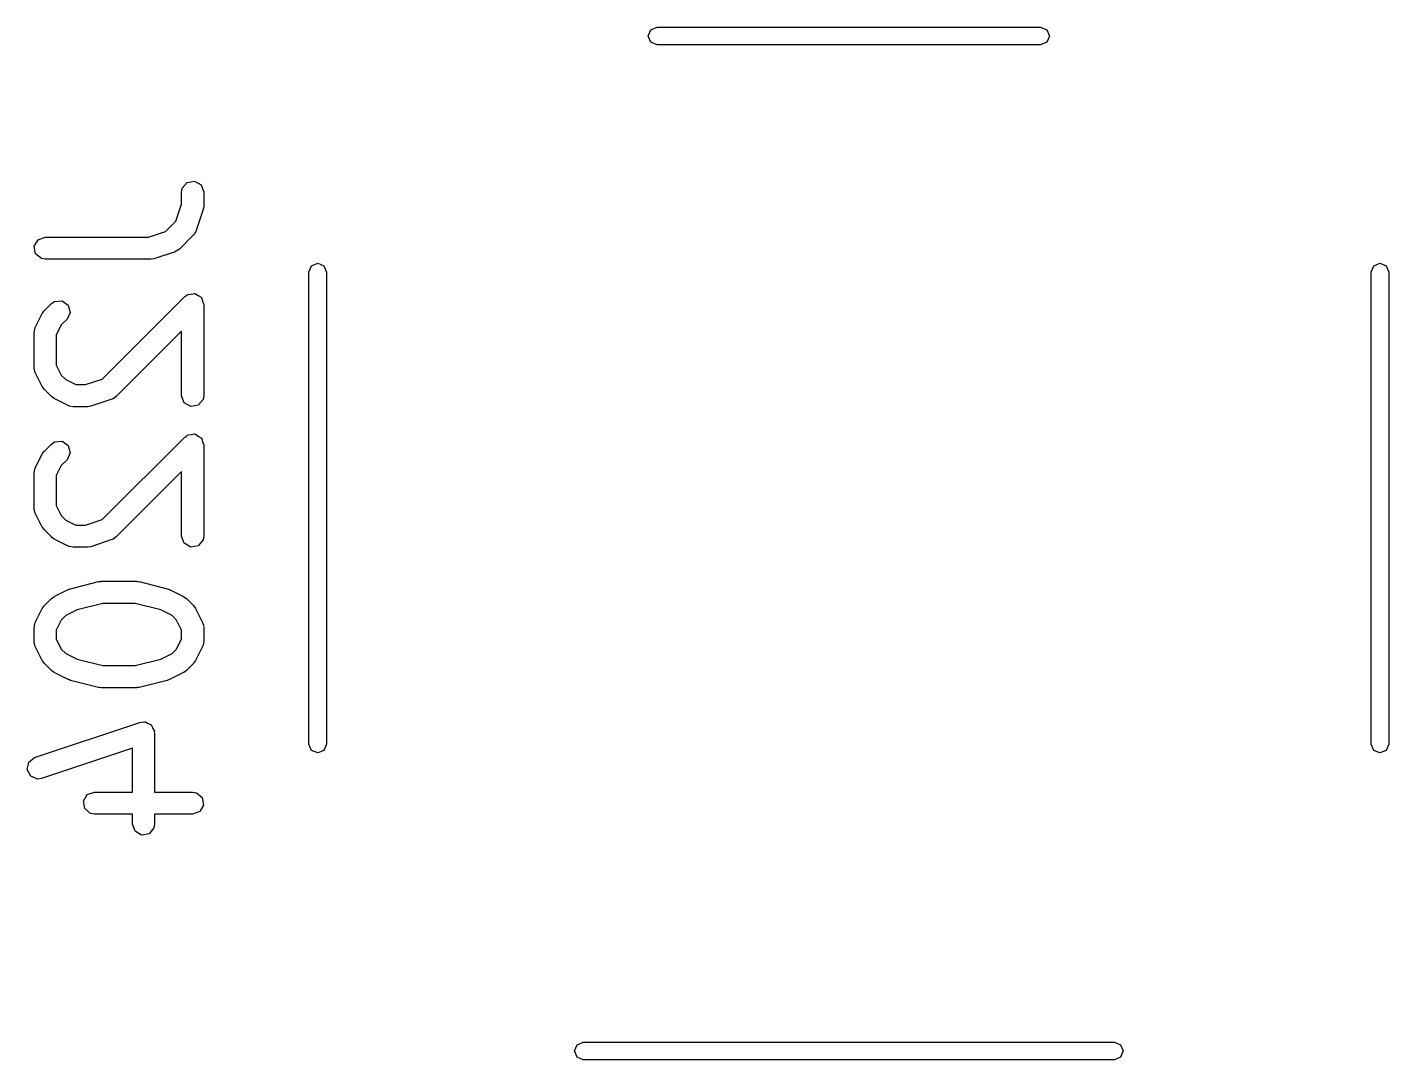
# Model space of a CAD drawing. Extents: x 54 to 297, y -260 to -31.
# Drawn here: x 131.43 to 140.66, y -38.24 to -31.24 of the extents above; entities that cross this region are included whole.
import ezdxf

# ---------------------------------------------------------------- set-up
doc = ezdxf.new("R2010")
doc.units = 0
doc.layers.add('BLACK', color=7, linetype='CONTINUOUS')

msp = doc.modelspace()

# ---------------------------------------------------------------- linework, layer by layer
at = {"layer": 'BLACK', "linetype": 'CONTINUOUS'}
for p, q in [((135.64, -31.3), (135.658, -31.2576)), ((135.658, -31.2576), (135.7, -31.24)), ((135.7, -31.24), (138.3, -31.24)), ((138.3, -31.24), (138.342, -31.2576)), ((138.342, -31.2576), (138.36, -31.3)), ((135.658, -31.3424), (135.64, -31.3)), ((135.7, -31.36), (135.658, -31.3424)), ((138.3, -31.36), (135.7, -31.36)), ((138.342, -31.3424), (138.3, -31.36)), ((138.36, -31.3), (138.342, -31.3424)), ((132.482, -32.3315), (132.515, -32.2922)), ((132.515, -32.2922), (132.565, -32.2833)), ((132.565, -32.2833), (132.61, -32.3089)), ((132.477, -32.3571), (132.482, -32.3315)), ((132.477, -32.4402), (132.477, -32.3571)), ((132.61, -32.3089), (132.627, -32.3571)), ((132.627, -32.3571), (132.627, -32.4524)), ((132.439, -32.5547), (132.477, -32.4402)), ((132.624, -32.4761), (132.576, -32.619)), ((132.627, -32.4524), (132.623, -32.4745)), ((132.623, -32.4745), (132.624, -32.4761)), ((132.369, -32.6249), (132.439, -32.5547)), ((131.504, -32.6806), (131.552, -32.6631)), ((131.552, -32.6631), (132.254, -32.6631)), ((132.254, -32.6631), (132.369, -32.6249)), ((132.558, -32.6483), (132.463, -32.7435)), ((132.56, -32.6442), (132.558, -32.6483)), ((132.564, -32.6419), (132.56, -32.6442)), ((132.576, -32.619), (132.564, -32.6419)), ((131.479, -32.7251), (131.504, -32.6806)), ((131.487, -32.7756), (131.479, -32.7251)), ((132.433, -32.7616), (132.29, -32.8092)), ((132.437, -32.7588), (132.433, -32.7616)), ((132.441, -32.7584), (132.437, -32.7588)), ((132.463, -32.7435), (132.441, -32.7584)), ((131.527, -32.8086), (131.487, -32.7756)), ((131.552, -32.8131), (131.527, -32.8086)), ((132.267, -32.8131), (131.552, -32.8131)), ((132.268, -32.8125), (132.267, -32.8131)), ((132.29, -32.8092), (132.268, -32.8125)), ((133.358, -32.8576), (133.4, -32.84)), ((133.4, -32.84), (133.442, -32.8576)), ((140.558, -32.8576), (140.6, -32.84)), ((140.6, -32.84), (140.642, -32.8576)), ((133.34, -32.9), (133.358, -32.8576)), ((133.34, -36.1), (133.34, -32.9)), ((133.442, -32.8576), (133.46, -32.9)), ((133.46, -32.9), (133.46, -36.1)), ((140.54, -32.9), (140.558, -32.8576)), ((140.54, -36.1), (140.54, -32.9)), ((140.642, -32.8576), (140.66, -32.9)), ((140.66, -32.9), (140.66, -36.1)), ((131.547, -33.1613), (131.595, -33.1136)), ((131.595, -33.1136), (131.616, -33.0987)), ((131.616, -33.0987), (131.667, -33.0942)), ((131.667, -33.0942), (131.709, -33.1236)), ((131.709, -33.1236), (131.722, -33.1732)), ((131.94, -33.6249), (132.499, -33.066)), ((132.499, -33.066), (132.513, -33.0566)), ((132.513, -33.0566), (132.515, -33.0541)), ((132.515, -33.0541), (132.517, -33.0537)), ((132.517, -33.0537), (132.521, -33.0511)), ((132.521, -33.0511), (132.543, -33.0491)), ((132.543, -33.0491), (132.565, -33.0452)), ((132.565, -33.0452), (132.568, -33.0469)), ((132.568, -33.0469), (132.572, -33.0466)), ((132.572, -33.0466), (132.59, -33.0596)), ((132.59, -33.0596), (132.61, -33.0708)), ((132.61, -33.0708), (132.611, -33.0741)), ((132.611, -33.0741), (132.614, -33.076)), ((132.614, -33.076), (132.62, -33.0978)), ((132.62, -33.0978), (132.627, -33.119)), ((132.627, -33.119), (132.627, -33.7381)), ((131.485, -33.276), (131.533, -33.1807)), ((131.533, -33.1807), (131.546, -33.1627)), ((131.546, -33.1627), (131.547, -33.1613)), ((131.701, -33.2197), (131.662, -33.2587)), ((131.722, -33.1732), (131.701, -33.2197)), ((131.477, -33.3095), (131.482, -33.2839)), ((131.477, -33.5476), (131.477, -33.3095)), ((131.482, -33.2839), (131.485, -33.2804)), ((131.485, -33.2804), (131.485, -33.276)), ((131.662, -33.2587), (131.627, -33.3272)), ((132.477, -33.3001), (132.034, -33.7435)), ((132.477, -33.7381), (132.477, -33.3001)), ((131.627, -33.3272), (131.627, -33.5299)), ((131.479, -33.5518), (131.477, -33.5476)), ((131.478, -33.5562), (131.479, -33.5518)), ((131.485, -33.5812), (131.478, -33.5562)), ((131.533, -33.6764), (131.485, -33.5812)), ((131.627, -33.5299), (131.662, -33.5984)), ((131.534, -33.6775), (131.533, -33.6764)), ((131.547, -33.6959), (131.534, -33.6775)), ((131.662, -33.5984), (131.692, -33.6288)), ((131.692, -33.6288), (131.761, -33.6631)), ((131.761, -33.6631), (131.826, -33.6631)), ((131.826, -33.6631), (131.94, -33.6249)), ((131.595, -33.7435), (131.547, -33.6959)), ((131.596, -33.7442), (131.595, -33.7435)), ((131.614, -33.7576), (131.596, -33.7442)), ((131.709, -33.8052), (131.614, -33.7576)), ((132.005, -33.7616), (131.862, -33.8092)), ((132.008, -33.7588), (132.005, -33.7616)), ((132.013, -33.7584), (132.008, -33.7588)), ((132.034, -33.7435), (132.013, -33.7584)), ((132.495, -33.7863), (132.477, -33.7381)), ((132.623, -33.7637), (132.59, -33.803)), ((132.627, -33.7381), (132.623, -33.7637)), ((131.714, -33.8057), (131.709, -33.8052)), ((131.717, -33.8086), (131.714, -33.8057)), ((131.743, -33.8131), (131.717, -33.8086)), ((131.838, -33.8131), (131.743, -33.8131)), ((131.84, -33.8125), (131.838, -33.8131)), ((131.862, -33.8092), (131.84, -33.8125)), ((132.539, -33.812), (132.495, -33.7863)), ((132.59, -33.803), (132.539, -33.812)), ((131.595, -34.066), (131.616, -34.0511)), ((131.616, -34.0511), (131.667, -34.0466)), ((131.667, -34.0466), (131.709, -34.076)), ((131.94, -34.5773), (132.499, -34.0184)), ((132.499, -34.0184), (132.513, -34.009)), ((132.513, -34.009), (132.515, -34.0065)), ((132.515, -34.0065), (132.517, -34.0061)), ((132.517, -34.0061), (132.521, -34.0035)), ((132.521, -34.0035), (132.543, -34.0015)), ((132.543, -34.0015), (132.565, -33.9976)), ((132.565, -33.9976), (132.568, -33.9993)), ((132.568, -33.9993), (132.572, -33.999)), ((132.572, -33.999), (132.59, -34.0119)), ((132.59, -34.0119), (132.61, -34.0232)), ((132.61, -34.0232), (132.611, -34.0264)), ((132.611, -34.0264), (132.614, -34.0284)), ((132.614, -34.0284), (132.62, -34.0502)), ((132.62, -34.0502), (132.627, -34.0714)), ((131.485, -34.2284), (131.533, -34.1331)), ((131.533, -34.1331), (131.546, -34.1151)), ((131.546, -34.1151), (131.547, -34.1136)), ((131.547, -34.1136), (131.595, -34.066)), ((131.722, -34.1256), (131.701, -34.1721)), ((131.709, -34.076), (131.722, -34.1256)), ((132.627, -34.0714), (132.627, -34.6905)), ((131.477, -34.2619), (131.482, -34.2363)), ((131.482, -34.2363), (131.485, -34.2328)), ((131.485, -34.2328), (131.485, -34.2284)), ((131.662, -34.2111), (131.627, -34.2796)), ((131.701, -34.1721), (131.662, -34.2111)), ((131.477, -34.5), (131.477, -34.2619)), ((131.627, -34.2796), (131.627, -34.4823)), ((132.477, -34.2525), (132.034, -34.6959)), ((132.477, -34.6905), (132.477, -34.2525)), ((131.479, -34.5042), (131.477, -34.5)), ((131.478, -34.5086), (131.479, -34.5042)), ((131.485, -34.5335), (131.478, -34.5086)), ((131.627, -34.4823), (131.662, -34.5508)), ((131.533, -34.6288), (131.485, -34.5335)), ((131.662, -34.5508), (131.692, -34.5812)), ((131.692, -34.5812), (131.761, -34.6155)), ((131.826, -34.6155), (131.94, -34.5773)), ((131.534, -34.6299), (131.533, -34.6288)), ((131.547, -34.6483), (131.534, -34.6299)), ((131.595, -34.6959), (131.547, -34.6483)), ((131.596, -34.6966), (131.595, -34.6959)), ((131.614, -34.7099), (131.596, -34.6966)), ((131.761, -34.6155), (131.826, -34.6155)), ((132.034, -34.6959), (132.013, -34.7108)), ((132.495, -34.7387), (132.477, -34.6905)), ((132.627, -34.6905), (132.623, -34.7161)), ((131.709, -34.7576), (131.614, -34.7099)), ((131.714, -34.7581), (131.709, -34.7576)), ((131.717, -34.761), (131.714, -34.7581)), ((131.743, -34.7655), (131.717, -34.761)), ((131.838, -34.7655), (131.743, -34.7655)), ((131.84, -34.7649), (131.838, -34.7655)), ((131.862, -34.7616), (131.84, -34.7649)), ((132.005, -34.714), (131.862, -34.7616)), ((132.008, -34.7112), (132.005, -34.714)), ((132.013, -34.7108), (132.008, -34.7112)), ((132.539, -34.7643), (132.495, -34.7387)), ((132.59, -34.7554), (132.539, -34.7643)), ((132.623, -34.7161), (132.59, -34.7554)), ((131.614, -35.0996), (131.709, -35.052)), ((131.709, -35.052), (131.722, -35.0483)), ((131.722, -35.0483), (131.725, -35.0463)), ((131.725, -35.0463), (131.915, -34.9987)), ((131.915, -34.9987), (131.93, -34.9976)), ((131.93, -34.9976), (131.933, -34.9964)), ((131.933, -34.9964), (132.171, -34.9964)), ((132.171, -34.9964), (132.186, -34.999)), ((132.186, -34.999), (132.19, -34.9987)), ((132.19, -34.9987), (132.38, -35.0463)), ((132.38, -35.0463), (132.392, -35.0516)), ((132.392, -35.0516), (132.395, -35.052)), ((132.395, -35.052), (132.491, -35.0996)), ((131.546, -35.1627), (131.547, -35.1613)), ((131.547, -35.1613), (131.595, -35.1136)), ((131.595, -35.1136), (131.613, -35.1008)), ((131.613, -35.1008), (131.614, -35.0996)), ((131.943, -35.1464), (131.769, -35.1898)), ((132.162, -35.1464), (131.943, -35.1464)), ((132.336, -35.1898), (132.162, -35.1464)), ((132.491, -35.0996), (132.509, -35.1129)), ((132.509, -35.1129), (132.51, -35.1136)), ((132.51, -35.1136), (132.558, -35.1613)), ((132.558, -35.1613), (132.571, -35.1796)), ((131.485, -35.276), (131.533, -35.1807)), ((131.533, -35.1807), (131.546, -35.1627)), ((131.692, -35.2283), (131.662, -35.2587)), ((131.769, -35.1898), (131.692, -35.2283)), ((132.413, -35.2283), (132.336, -35.1898)), ((132.443, -35.2587), (132.413, -35.2283)), ((132.571, -35.1796), (132.572, -35.1807)), ((132.572, -35.1807), (132.619, -35.276)), ((131.477, -35.3095), (131.482, -35.2839)), ((131.477, -35.4048), (131.477, -35.3095)), ((131.482, -35.2839), (131.485, -35.2804)), ((131.485, -35.2804), (131.485, -35.276)), ((131.662, -35.2587), (131.627, -35.3272)), ((131.627, -35.3272), (131.627, -35.3871)), ((132.477, -35.3272), (132.443, -35.2587)), ((132.477, -35.3871), (132.477, -35.3272)), ((132.619, -35.276), (132.627, -35.3009)), ((132.627, -35.3009), (132.626, -35.3053)), ((132.626, -35.3053), (132.627, -35.3095)), ((132.627, -35.3095), (132.627, -35.4048)), ((131.479, -35.409), (131.477, -35.4048)), ((131.478, -35.4133), (131.479, -35.409)), ((131.485, -35.4383), (131.478, -35.4133)), ((131.533, -35.5335), (131.485, -35.4383)), ((131.627, -35.3871), (131.662, -35.4556)), ((132.443, -35.4556), (132.477, -35.3871)), ((132.619, -35.4383), (132.572, -35.5335)), ((132.62, -35.4338), (132.619, -35.4383)), ((132.623, -35.4304), (132.62, -35.4338)), ((132.627, -35.4048), (132.623, -35.4304)), ((131.662, -35.4556), (131.692, -35.486)), ((131.692, -35.486), (131.769, -35.5245)), ((131.769, -35.5245), (131.943, -35.5679)), ((132.162, -35.5679), (132.336, -35.5245)), ((132.336, -35.5245), (132.413, -35.486)), ((132.413, -35.486), (132.443, -35.4556)), ((131.534, -35.5347), (131.533, -35.5335)), ((131.547, -35.553), (131.534, -35.5347)), ((131.595, -35.6007), (131.547, -35.553)), ((131.596, -35.6013), (131.595, -35.6007)), ((131.614, -35.6147), (131.596, -35.6013)), ((131.709, -35.6623), (131.614, -35.6147)), ((131.943, -35.5679), (132.162, -35.5679)), ((132.491, -35.6147), (132.395, -35.6623)), ((132.492, -35.6135), (132.491, -35.6147)), ((132.51, -35.6007), (132.492, -35.6135)), ((132.558, -35.553), (132.51, -35.6007)), ((132.572, -35.5335), (132.558, -35.5516)), ((132.558, -35.5516), (132.558, -35.553)), ((131.713, -35.6627), (131.709, -35.6623)), ((131.725, -35.668), (131.713, -35.6627)), ((131.915, -35.7156), (131.725, -35.668)), ((131.919, -35.7153), (131.915, -35.7156)), ((131.933, -35.7179), (131.919, -35.7153)), ((132.19, -35.7156), (132.175, -35.7167)), ((132.38, -35.668), (132.19, -35.7156)), ((132.383, -35.666), (132.38, -35.668)), ((132.395, -35.6623), (132.383, -35.666)), ((132.171, -35.7179), (131.933, -35.7179)), ((132.175, -35.7167), (132.171, -35.7179)), ((131.481, -36.1908), (132.195, -35.9527)), ((132.195, -35.9527), (132.221, -35.9488)), ((132.221, -35.9488), (132.226, -35.9509)), ((132.226, -35.9509), (132.232, -35.9499)), ((132.232, -35.9499), (132.25, -35.9602)), ((132.25, -35.9602), (132.269, -35.9677)), ((132.269, -35.9677), (132.272, -35.9727)), ((132.272, -35.9727), (132.276, -35.9756)), ((132.276, -35.9756), (132.283, -35.9948)), ((132.283, -35.9948), (132.293, -36.0128)), ((132.293, -36.0128), (132.292, -36.0184)), ((132.292, -36.0184), (132.294, -36.0238)), ((132.294, -36.0238), (132.294, -36.425)), ((132.144, -36.1279), (131.528, -36.3331)), ((132.144, -36.425), (132.144, -36.1279)), ((133.358, -36.1424), (133.34, -36.1)), ((133.4, -36.16), (133.358, -36.1424)), ((133.442, -36.1424), (133.4, -36.16)), ((133.46, -36.1), (133.442, -36.1424)), ((140.558, -36.1424), (140.54, -36.1)), ((140.6, -36.16), (140.558, -36.1424)), ((140.642, -36.1424), (140.6, -36.16)), ((140.66, -36.1), (140.642, -36.1424)), ((131.431, -36.2729), (131.441, -36.2226)), ((131.441, -36.2226), (131.481, -36.1908)), ((131.455, -36.318), (131.431, -36.2729)), ((131.503, -36.3369), (131.455, -36.318)), ((131.528, -36.3331), (131.503, -36.3369)), ((131.812, -36.487), (131.838, -36.4425)), ((131.838, -36.4425), (131.886, -36.425)), ((131.886, -36.425), (132.144, -36.425)), ((132.294, -36.425), (132.552, -36.425)), ((132.552, -36.425), (132.578, -36.4295)), ((132.578, -36.4295), (132.617, -36.4625)), ((131.821, -36.5375), (131.812, -36.487)), ((131.86, -36.5705), (131.821, -36.5375)), ((132.626, -36.513), (132.601, -36.5575)), ((132.617, -36.4625), (132.626, -36.513)), ((131.886, -36.575), (131.86, -36.5705)), ((132.144, -36.575), (131.886, -36.575)), ((132.144, -36.6429), (132.144, -36.575)), ((132.552, -36.575), (132.294, -36.575)), ((132.294, -36.575), (132.294, -36.6429)), ((132.601, -36.5575), (132.552, -36.575)), ((132.162, -36.6911), (132.144, -36.6429)), ((132.206, -36.7167), (132.162, -36.6911)), ((132.257, -36.7078), (132.206, -36.7167)), ((132.29, -36.6685), (132.257, -36.7078)), ((132.294, -36.6429), (132.29, -36.6685)), ((135.14, -38.18), (135.158, -38.1376)), ((135.158, -38.2224), (135.14, -38.18)), ((135.158, -38.1376), (135.2, -38.12)), ((135.2, -38.12), (138.8, -38.12)), ((138.8, -38.12), (138.842, -38.1376)), ((138.842, -38.1376), (138.86, -38.18)), ((138.86, -38.18), (138.842, -38.2224)), ((135.2, -38.24), (135.158, -38.2224)), ((138.8, -38.24), (135.2, -38.24)), ((138.842, -38.2224), (138.8, -38.24))]:
    msp.add_line(p, q, dxfattribs=at)

doc.saveas('drawing.dxf')
